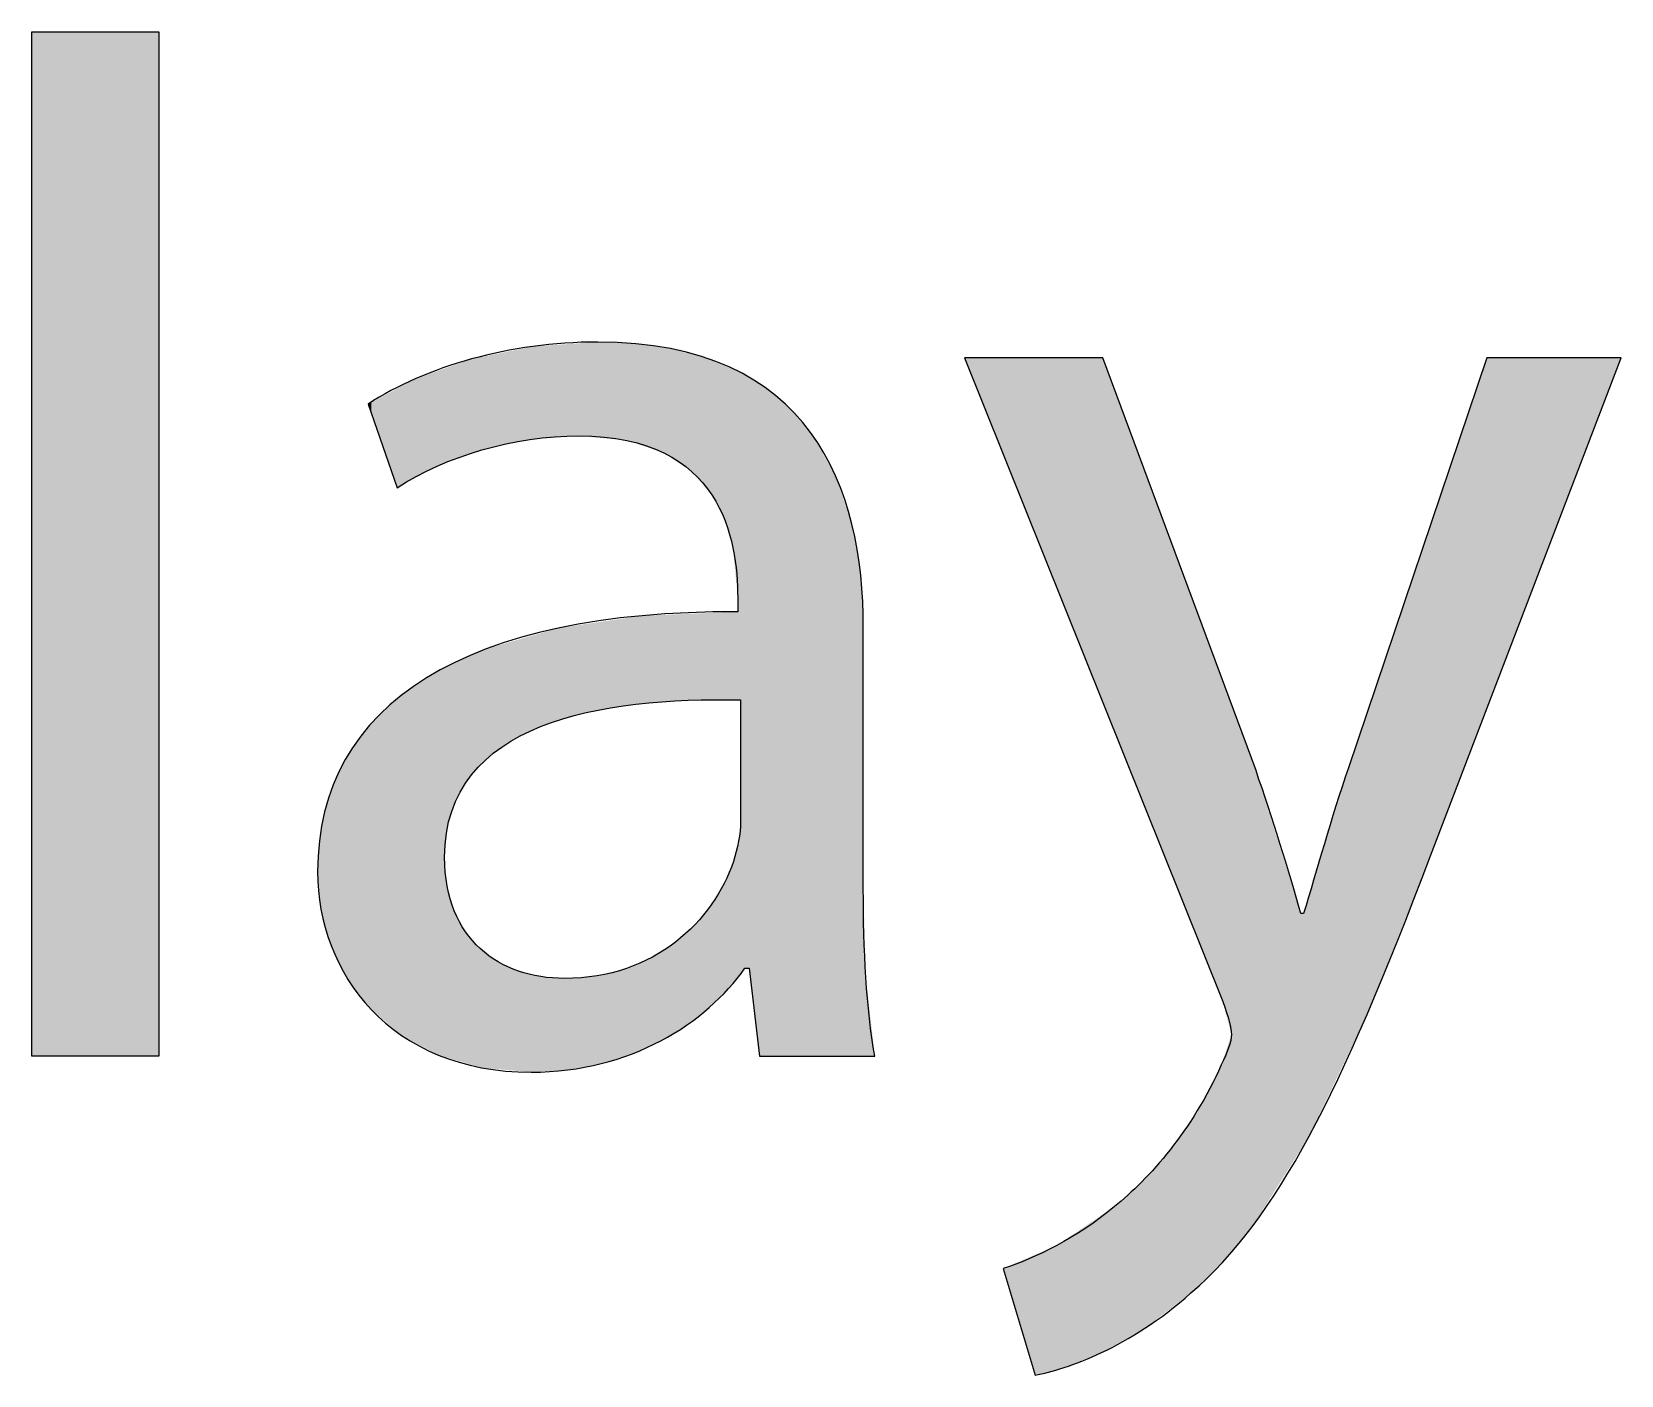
# Model space of a CAD drawing. Extents: x -11 to 868, y -1407 to -16.
# Drawn here: x 91.09 to 118.66, y -611.57 to -588.25 of the extents above; entities that cross this region are included whole.
import ezdxf

# ---------------------------------------------------------------- set-up
doc = ezdxf.new("R2010")
doc.units = 0
doc.layers.add('LAYER_1', color=7, linetype='CONTINUOUS')

# ---------------------------------------------------------------- blocks, each defined once
blk = doc.blocks.new('*U17')
at = {"layer": 'LAYER_1', "color": 250, "extrusion": (0, 0, -1)}
for points in [[(-91.088, -606.036), (-91.088, -588.253), (-93.292, -606.036)], [(-93.292, -606.036), (-91.088, -588.253), (-93.292, -588.253)]]:
    blk.add_solid(points, dxfattribs=at)
blk = doc.blocks.new('*U18')
at = {"layer": 'LAYER_1', "color": 250}
for points in [[(99.754, -595.327), (99.732, -593.724), (99.754, -593.72)], [(99.78, -595.325), (99.754, -593.72), (99.78, -593.715)], [(99.917, -595.315), (99.78, -593.715), (99.917, -593.705)], [(100.221, -595.293), (99.917, -593.705), (100.221, -593.685)], [(99.917, -595.315), (99.917, -593.705), (99.917, -593.705)], [(100.299, -595.287), (100.221, -593.685), (100.299, -593.679)], [(100.33, -595.284), (100.299, -593.679), (100.33, -593.677)], [(100.382, -595.281), (100.33, -593.677), (100.382, -593.674)], [(100.58, -595.266), (100.382, -593.674), (100.58, -593.66)], [(100.619, -595.269), (100.58, -593.66), (100.619, -593.657)], [(100.58, -595.266), (100.58, -593.66), (100.619, -595.269)], [(100.704, -595.278), (100.619, -593.657), (100.704, -593.652)], [(100.619, -595.269), (100.619, -593.657), (100.704, -595.278)], [(100.895, -595.296), (100.704, -593.652), (100.895, -593.639)], [(100.704, -595.278), (100.704, -593.652), (100.895, -595.296)], [(100.906, -595.297), (100.895, -593.639), (100.906, -593.638)], [(100.895, -595.296), (100.895, -593.639), (100.906, -595.297)], [(100.906, -595.297), (100.906, -593.638), (100.967, -595.303)], [(100.967, -595.303), (100.967, -593.641), (101.129, -595.318)], [(101.129, -595.318), (101.129, -593.648), (101.156, -595.321)], [(101.156, -595.321), (101.156, -593.649), (101.404, -595.344)], [(101.404, -595.344), (101.404, -593.66), (101.411, -595.345)], [(101.411, -595.345), (101.411, -593.66), (101.508, -595.378)], [(101.508, -595.378), (101.508, -593.664), (101.569, -595.398)], [(101.569, -595.398), (101.569, -593.667), (101.569, -595.398)], [(101.569, -595.398), (101.569, -593.667), (101.638, -595.422)], [(101.638, -595.422), (101.638, -593.677), (101.678, -595.435)], [(101.678, -595.435), (101.678, -593.682), (101.858, -595.496)], [(101.858, -595.496), (101.858, -593.708), (102.002, -595.545)], [(98.612, -595.615), (98.519, -594.002), (98.612, -593.969)], [(98.715, -595.577), (98.612, -593.969), (98.715, -593.933)], [(98.718, -595.576), (98.715, -593.933), (98.718, -593.932)], [(98.733, -595.571), (98.718, -593.932), (98.733, -593.929)], [(98.868, -595.521), (98.733, -593.929), (98.868, -593.901)], [(98.89, -595.513), (98.868, -593.901), (98.89, -593.897)], [(98.899, -595.51), (98.89, -593.897), (98.899, -593.895)], [(98.958, -595.497), (98.899, -593.895), (98.958, -593.883)], [(98.971, -595.494), (98.958, -593.883), (98.971, -593.88)], [(99.016, -595.484), (98.971, -593.88), (99.016, -593.871)], [(99.177, -595.45), (99.016, -593.871), (99.177, -593.838)], [(99.242, -595.435), (99.177, -593.838), (99.242, -593.825)], [(99.53, -595.373), (99.242, -593.825), (99.53, -593.766)], [(99.563, -595.366), (99.53, -593.766), (99.563, -593.759)], [(99.732, -595.329), (99.563, -593.759), (99.732, -593.724)], [(102.002, -595.545), (102.002, -593.728), (102.057, -595.563)], [(102.057, -595.563), (102.057, -593.736), (102.168, -595.638)], [(102.168, -595.638), (102.168, -593.751), (102.255, -595.697)], [(102.255, -595.697), (102.255, -593.773), (102.446, -595.825)], [(102.446, -595.825), (102.446, -593.821), (102.475, -595.844)], [(102.475, -595.844), (102.475, -593.829), (102.542, -595.889)], [(102.542, -595.889), (102.542, -593.845), (102.595, -595.951)], [(102.595, -595.951), (102.595, -593.859), (102.708, -596.083)], [(102.708, -596.083), (102.708, -593.887), (102.839, -596.236)], [(102.839, -596.236), (102.839, -593.937), (102.876, -596.28)], [(102.876, -596.28), (102.876, -593.952), (102.888, -596.293)], [(102.888, -596.293), (102.888, -593.956), (103.099, -596.706)], [(97.754, -595.99), (97.502, -594.406), (97.754, -594.272)], [(97.935, -595.893), (97.754, -594.272), (97.935, -594.208)], [(98.118, -595.794), (97.935, -594.208), (98.118, -594.143)], [(98.139, -595.787), (98.118, -594.143), (98.139, -594.136)], [(98.251, -595.746), (98.139, -594.136), (98.251, -594.097)], [(98.262, -595.742), (98.251, -594.097), (98.262, -594.093)], [(98.282, -595.734), (98.262, -594.093), (98.282, -594.086)], [(98.294, -595.73), (98.282, -594.086), (98.294, -594.081)], [(98.346, -595.711), (98.294, -594.081), (98.346, -594.063)], [(98.373, -595.701), (98.346, -594.063), (98.373, -594.054)], [(98.417, -595.685), (98.373, -594.054), (98.417, -594.038)], [(98.426, -595.682), (98.417, -594.038), (98.426, -594.035)], [(98.506, -595.653), (98.426, -594.035), (98.506, -594.007)], [(98.519, -595.648), (98.506, -594.007), (98.519, -594.002)], [(103.099, -596.706), (103.099, -594.036), (103.118, -596.743)], [(103.118, -596.743), (103.118, -594.043), (103.178, -596.951)], [(103.178, -596.951), (103.178, -594.067), (103.19, -596.992)], [(103.19, -596.992), (103.19, -594.071), (103.254, -597.21)], [(103.254, -597.21), (103.254, -594.105), (103.26, -597.281)], [(103.26, -597.281), (103.26, -594.109), (103.335, -598.071)], [(103.536, -604.508), (103.536, -594.255), (103.617, -605.218)], [(97.425, -596.168), (97.118, -594.611), (97.425, -594.447)], [(97.499, -596.128), (97.425, -594.447), (97.499, -594.408)], [(97.502, -596.126), (97.499, -594.408), (97.502, -594.406)], [(103.617, -605.218), (103.617, -594.299), (103.711, -606.036)], [(96.98, -594.878), (96.923, -594.715), (96.98, -594.685)], [(97.118, -595.279), (96.98, -594.685), (97.118, -594.611)], [(96.98, -594.878), (96.98, -594.685), (97.118, -595.279)], [(97.118, -595.279), (97.118, -594.611), (97.425, -596.168)], [(101.569, -599.924), (101.508, -598.413), (101.569, -598.404)], [(101.638, -599.919), (101.569, -598.404), (101.638, -598.394)], [(101.569, -599.924), (101.569, -598.404), (101.569, -598.404)], [(101.678, -599.916), (101.638, -598.394), (101.678, -598.388)], [(101.858, -599.902), (101.678, -598.388), (101.858, -598.381)], [(102.002, -599.891), (101.858, -598.381), (102.002, -598.375)], [(102.057, -599.887), (102.002, -598.375), (102.057, -598.373)], [(102.168, -599.879), (102.057, -598.373), (102.168, -598.368)], [(102.255, -599.872), (102.168, -598.368), (102.255, -598.365)], [(102.446, -599.858), (102.255, -598.365), (102.446, -598.357)], [(102.475, -599.856), (102.446, -598.357), (102.475, -598.356)], [(102.542, -599.856), (102.475, -598.356), (102.542, -598.353)], [(102.595, -599.855), (102.542, -598.353), (102.595, -598.351)], [(102.708, -599.854), (102.595, -598.351), (102.708, -598.347)], [(102.839, -599.853), (102.708, -598.347), (102.839, -598.341)], [(102.876, -599.853), (102.839, -598.341), (102.876, -598.34)], [(102.888, -599.853), (102.876, -598.34), (102.888, -598.339)], [(103.099, -599.852), (102.888, -598.339), (103.099, -598.331)], [(103.118, -599.852), (103.099, -598.331), (103.118, -598.33)], [(103.178, -599.851), (103.118, -598.33), (103.178, -598.328)], [(103.19, -599.851), (103.178, -598.328), (103.19, -598.327)], [(103.254, -599.851), (103.19, -598.327), (103.254, -598.325)], [(103.26, -599.851), (103.254, -598.325), (103.26, -598.324)], [(103.335, -599.85), (103.26, -598.324), (103.335, -598.321)], [(100.221, -600.206), (99.917, -598.691), (100.221, -598.603)], [(100.299, -600.179), (100.221, -598.603), (100.299, -598.592)], [(100.33, -600.17), (100.299, -598.592), (100.33, -598.587)], [(100.382, -600.157), (100.33, -598.587), (100.382, -598.58)], [(100.58, -600.104), (100.382, -598.58), (100.58, -598.55)], [(100.619, -600.093), (100.58, -598.55), (100.619, -598.544)], [(100.704, -600.071), (100.619, -598.544), (100.704, -598.532)], [(100.895, -600.033), (100.704, -598.532), (100.895, -598.504)], [(100.906, -600.031), (100.895, -598.504), (100.906, -598.502)], [(100.967, -600.018), (100.906, -598.502), (100.967, -598.493)], [(101.129, -599.986), (100.967, -598.493), (101.129, -598.469)], [(101.156, -599.983), (101.129, -598.469), (101.156, -598.465)], [(101.404, -599.947), (101.156, -598.465), (101.404, -598.428)], [(101.411, -599.946), (101.404, -598.428), (101.411, -598.427)], [(101.508, -599.933), (101.411, -598.427), (101.508, -598.413)], [(99.016, -600.847), (98.971, -598.964), (99.016, -598.951)], [(99.177, -600.719), (99.016, -598.951), (99.177, -598.905)], [(99.242, -600.668), (99.177, -598.905), (99.242, -598.886)], [(99.53, -600.495), (99.242, -598.886), (99.53, -598.803)], [(99.563, -600.475), (99.53, -598.803), (99.563, -598.793)], [(99.732, -600.398), (99.563, -598.793), (99.732, -598.745)], [(99.754, -600.388), (99.732, -598.745), (99.754, -598.738)], [(99.78, -600.376), (99.754, -598.738), (99.78, -598.731)], [(99.917, -600.313), (99.78, -598.731), (99.917, -598.691)], [(99.917, -600.313), (99.917, -598.691), (99.917, -598.691)], [(98.373, -601.784), (98.346, -599.242), (98.373, -599.227)], [(98.417, -601.682), (98.373, -599.227), (98.417, -599.203)], [(98.426, -601.663), (98.417, -599.203), (98.426, -599.198)], [(98.506, -601.478), (98.426, -599.198), (98.506, -599.164)], [(98.519, -601.449), (98.506, -599.164), (98.519, -599.158)], [(98.612, -601.309), (98.519, -599.158), (98.612, -599.119)], [(98.715, -601.153), (98.612, -599.119), (98.715, -599.074)], [(98.718, -601.15), (98.715, -599.074), (98.718, -599.073)], [(98.733, -601.134), (98.718, -599.073), (98.733, -599.067)], [(98.868, -600.989), (98.733, -599.067), (98.868, -599.009)], [(98.89, -600.966), (98.868, -599.009), (98.89, -598.999)], [(98.899, -600.956), (98.89, -598.999), (98.899, -598.995)], [(98.958, -600.893), (98.899, -598.995), (98.958, -598.97)], [(98.971, -600.882), (98.958, -598.97), (98.971, -598.964)], [(97.935, -605.904), (97.754, -599.594), (97.935, -599.467)], [(98.118, -606.003), (97.935, -599.467), (98.118, -599.367)], [(97.935, -605.904), (97.935, -599.467), (98.118, -606.003)], [(98.139, -606.014), (98.118, -599.367), (98.139, -599.355)], [(98.118, -606.003), (98.118, -599.367), (98.139, -606.014)], [(98.251, -606.047), (98.139, -599.355), (98.251, -599.294)], [(98.139, -606.014), (98.139, -599.355), (98.251, -606.047)], [(98.262, -602.433), (98.251, -599.294), (98.262, -599.288)], [(98.282, -602.16), (98.262, -599.288), (98.282, -599.277)], [(98.294, -602.111), (98.282, -599.277), (98.294, -599.27)], [(98.346, -601.895), (98.294, -599.27), (98.346, -599.242)], [(97.499, -605.669), (97.425, -599.837), (97.499, -599.771)], [(97.502, -605.672), (97.499, -599.771), (97.502, -599.769)], [(97.499, -605.669), (97.499, -599.771), (97.502, -605.672)], [(97.754, -605.807), (97.502, -599.769), (97.754, -599.594)], [(97.502, -605.672), (97.502, -599.769), (97.754, -605.807)], [(97.754, -605.807), (97.754, -599.594), (97.935, -605.904)], [(97.425, -605.606), (97.118, -600.109), (97.425, -599.837)], [(97.425, -605.606), (97.425, -599.837), (97.499, -605.669)], [(96.923, -605.155), (96.794, -600.481), (96.923, -600.332)], [(96.98, -605.228), (96.923, -600.332), (96.98, -600.267)], [(96.923, -605.155), (96.923, -600.332), (96.98, -605.228)], [(97.118, -605.346), (96.98, -600.267), (97.118, -600.109)], [(96.98, -605.228), (96.98, -600.267), (97.118, -605.346)], [(97.118, -605.346), (97.118, -600.109), (97.425, -605.606)], [(96.794, -604.988), (96.573, -600.817), (96.794, -600.481)], [(96.794, -604.988), (96.794, -600.481), (96.923, -605.155)], [(96.527, -604.61), (96.318, -601.324), (96.527, -600.886)], [(96.573, -604.702), (96.527, -600.886), (96.573, -600.817)], [(96.527, -604.61), (96.527, -600.886), (96.573, -604.702)], [(96.573, -604.702), (96.573, -600.817), (96.794, -604.988)], [(96.281, -604.114), (96.168, -601.794), (96.281, -601.44)], [(96.318, -604.189), (96.281, -601.44), (96.318, -601.324)], [(96.281, -604.114), (96.281, -601.44), (96.318, -604.189)], [(96.318, -604.189), (96.318, -601.324), (96.527, -604.61)], [(96.168, -603.708), (96.105, -602.14), (96.168, -601.794)], [(96.168, -603.708), (96.168, -601.794), (96.281, -604.114)], [(103.386, -604.601), (103.351, -602.304), (103.386, -601.953)], [(96.105, -603.483), (96.077, -602.296), (96.105, -602.14)], [(96.105, -603.483), (96.105, -602.14), (96.168, -603.708)], [(96.077, -603.169), (96.047, -602.83), (96.077, -602.296)], [(96.077, -603.169), (96.077, -602.296), (96.105, -603.483)], [(103.335, -604.664), (103.26, -602.655), (103.335, -602.365)], [(103.351, -604.644), (103.335, -602.365), (103.351, -602.304)], [(98.251, -606.047), (98.251, -602.58), (98.262, -606.05)], [(103.19, -604.844), (103.178, -602.849), (103.19, -602.821)], [(103.254, -604.765), (103.19, -602.821), (103.254, -602.67)], [(103.26, -604.757), (103.254, -602.67), (103.26, -602.655)], [(98.262, -606.05), (98.262, -602.838), (98.282, -606.056)], [(98.282, -606.056), (98.282, -602.991), (98.294, -606.059)], [(98.294, -606.059), (98.294, -603.08), (98.346, -606.075)], [(103.099, -604.937), (102.888, -603.386), (103.099, -603.037)], [(103.118, -604.918), (103.099, -603.037), (103.118, -602.992)], [(103.178, -604.859), (103.118, -602.992), (103.178, -602.849)], [(98.346, -606.075), (98.346, -603.304), (98.373, -606.082)], [(98.373, -606.082), (98.373, -603.382), (98.417, -606.095)], [(98.417, -606.095), (98.417, -603.511), (98.426, -606.098)], [(98.426, -606.098), (98.426, -603.529), (98.506, -606.121)], [(102.708, -605.294), (102.595, -603.748), (102.708, -603.611)], [(102.839, -605.191), (102.708, -603.611), (102.839, -603.45)], [(102.876, -605.155), (102.839, -603.45), (102.876, -603.405)], [(102.888, -605.144), (102.876, -603.405), (102.888, -603.386)], [(98.506, -606.121), (98.506, -603.7), (98.519, -606.125)], [(98.519, -606.125), (98.519, -603.721), (98.612, -606.152)], [(98.612, -606.152), (98.612, -603.873), (98.715, -606.183)], [(102.446, -605.497), (102.255, -604.054), (102.446, -603.882)], [(102.475, -605.475), (102.446, -603.882), (102.475, -603.857)], [(102.542, -605.423), (102.475, -603.857), (102.542, -603.796)], [(102.595, -605.381), (102.542, -603.796), (102.595, -603.748)], [(98.715, -606.183), (98.715, -604.006), (98.718, -606.183)], [(98.718, -606.183), (98.718, -604.009), (98.733, -606.188)], [(98.733, -606.188), (98.733, -604.028), (98.868, -606.227)], [(98.868, -606.227), (98.868, -604.167), (98.89, -606.234)], [(98.89, -606.234), (98.89, -604.185), (98.899, -606.234)], [(98.899, -606.234), (98.899, -604.193), (98.958, -606.24)], [(102.057, -605.733), (102.002, -604.219), (102.057, -604.183)], [(102.168, -605.666), (102.057, -604.183), (102.168, -604.111)], [(102.255, -605.613), (102.168, -604.111), (102.255, -604.054)], [(98.958, -606.24), (98.958, -604.241), (98.971, -606.241)], [(98.971, -606.241), (98.971, -604.252), (99.016, -606.245)], [(99.016, -606.245), (99.016, -604.289), (99.177, -606.259)], [(99.177, -606.259), (99.177, -604.394), (99.242, -606.265)], [(99.242, -606.265), (99.242, -604.424), (99.53, -606.291)], [(101.508, -605.992), (101.411, -604.508), (101.508, -604.471)], [(101.569, -605.964), (101.508, -604.471), (101.569, -604.447)], [(101.638, -605.932), (101.569, -604.447), (101.638, -604.42)], [(101.569, -605.964), (101.569, -604.447), (101.569, -604.447)], [(101.678, -605.914), (101.638, -604.42), (101.678, -604.401)], [(101.858, -605.832), (101.678, -604.401), (101.858, -604.312)], [(102.002, -605.767), (101.858, -604.312), (102.002, -604.219)], [(99.53, -606.291), (99.53, -604.556), (99.563, -606.294)], [(99.563, -606.294), (99.563, -604.564), (99.732, -606.309)], [(99.732, -606.309), (99.732, -604.606), (99.754, -606.311)], [(100.382, -606.273), (100.33, -604.684), (100.382, -604.681)], [(100.58, -606.236), (100.382, -604.681), (100.58, -604.674)], [(100.619, -606.228), (100.58, -604.674), (100.619, -604.672)], [(100.704, -606.213), (100.619, -604.672), (100.704, -604.662)], [(100.895, -606.177), (100.704, -604.662), (100.895, -604.638)], [(100.906, -606.175), (100.895, -604.638), (100.906, -604.636)], [(100.967, -606.163), (100.906, -604.636), (100.967, -604.623)], [(101.129, -606.112), (100.967, -604.623), (101.129, -604.59)], [(101.156, -606.103), (101.129, -604.59), (101.156, -604.584)], [(101.404, -606.025), (101.156, -604.584), (101.404, -604.511)], [(101.411, -606.023), (101.404, -604.511), (101.411, -604.508)]]:
    blk.add_solid(points, dxfattribs=at)
at = {"layer": 'LAYER_1', "color": 250, "extrusion": (0, 0, -1)}
for points in [[(-99.754, -595.327), (-99.754, -593.72), (-99.78, -595.325)], [(-99.78, -595.325), (-99.78, -593.715), (-99.917, -595.315)], [(-99.917, -595.315), (-99.917, -593.705), (-99.917, -595.315)], [(-99.917, -595.315), (-99.917, -593.705), (-100.221, -595.293)], [(-100.221, -595.293), (-100.221, -593.685), (-100.299, -595.287)], [(-100.299, -595.287), (-100.299, -593.679), (-100.33, -595.284)], [(-100.33, -595.284), (-100.33, -593.677), (-100.382, -595.281)], [(-100.382, -595.281), (-100.382, -593.674), (-100.58, -595.266)], [(-100.967, -595.303), (-100.906, -593.638), (-100.967, -593.641)], [(-101.129, -595.318), (-100.967, -593.641), (-101.129, -593.648)], [(-101.156, -595.321), (-101.129, -593.648), (-101.156, -593.649)], [(-101.404, -595.344), (-101.156, -593.649), (-101.404, -593.66)], [(-101.411, -595.345), (-101.404, -593.66), (-101.411, -593.66)], [(-101.508, -595.378), (-101.411, -593.66), (-101.508, -593.664)], [(-101.569, -595.398), (-101.508, -593.664), (-101.569, -593.667)], [(-101.569, -595.398), (-101.569, -593.667), (-101.569, -593.667)], [(-101.638, -595.422), (-101.569, -593.667), (-101.638, -593.677)], [(-101.678, -595.435), (-101.638, -593.677), (-101.678, -593.682)], [(-101.858, -595.496), (-101.678, -593.682), (-101.858, -593.708)], [(-102.002, -595.545), (-101.858, -593.708), (-102.002, -593.728)], [(-98.612, -595.615), (-98.612, -593.969), (-98.715, -595.577)], [(-98.715, -595.577), (-98.715, -593.933), (-98.718, -595.576)], [(-98.718, -595.576), (-98.718, -593.932), (-98.733, -595.571)], [(-98.733, -595.571), (-98.733, -593.929), (-98.868, -595.521)], [(-98.868, -595.521), (-98.868, -593.901), (-98.89, -595.513)], [(-98.89, -595.513), (-98.89, -593.897), (-98.899, -595.51)], [(-98.899, -595.51), (-98.899, -593.895), (-98.958, -595.497)], [(-98.958, -595.497), (-98.958, -593.883), (-98.971, -595.494)], [(-98.971, -595.494), (-98.971, -593.88), (-99.016, -595.484)], [(-99.016, -595.484), (-99.016, -593.871), (-99.177, -595.45)], [(-99.177, -595.45), (-99.177, -593.838), (-99.242, -595.435)], [(-99.242, -595.435), (-99.242, -593.825), (-99.53, -595.373)], [(-99.53, -595.373), (-99.53, -593.766), (-99.563, -595.366)], [(-99.563, -595.366), (-99.563, -593.759), (-99.732, -595.329)], [(-99.732, -595.329), (-99.732, -593.724), (-99.754, -595.327)], [(-102.057, -595.563), (-102.002, -593.728), (-102.057, -593.736)], [(-102.168, -595.638), (-102.057, -593.736), (-102.168, -593.751)], [(-102.255, -595.697), (-102.168, -593.751), (-102.255, -593.773)], [(-102.446, -595.825), (-102.255, -593.773), (-102.446, -593.821)], [(-102.475, -595.844), (-102.446, -593.821), (-102.475, -593.829)], [(-102.542, -595.889), (-102.475, -593.829), (-102.542, -593.845)], [(-102.595, -595.951), (-102.542, -593.845), (-102.595, -593.859)], [(-102.708, -596.083), (-102.595, -593.859), (-102.708, -593.887)], [(-102.839, -596.236), (-102.708, -593.887), (-102.839, -593.937)], [(-102.876, -596.28), (-102.839, -593.937), (-102.876, -593.952)], [(-102.888, -596.293), (-102.876, -593.952), (-102.888, -593.956)], [(-103.099, -596.706), (-102.888, -593.956), (-103.099, -594.036)], [(-97.754, -595.99), (-97.754, -594.272), (-97.935, -595.893)], [(-97.935, -595.893), (-97.935, -594.208), (-98.118, -595.794)], [(-98.118, -595.794), (-98.118, -594.143), (-98.139, -595.787)], [(-98.139, -595.787), (-98.139, -594.136), (-98.251, -595.746)], [(-98.251, -595.746), (-98.251, -594.097), (-98.262, -595.742)], [(-98.262, -595.742), (-98.262, -594.093), (-98.282, -595.734)], [(-98.282, -595.734), (-98.282, -594.086), (-98.294, -595.73)], [(-98.294, -595.73), (-98.294, -594.081), (-98.346, -595.711)], [(-98.346, -595.711), (-98.346, -594.063), (-98.373, -595.701)], [(-98.373, -595.701), (-98.373, -594.054), (-98.417, -595.685)], [(-98.417, -595.685), (-98.417, -594.038), (-98.426, -595.682)], [(-98.426, -595.682), (-98.426, -594.035), (-98.506, -595.653)], [(-98.506, -595.653), (-98.506, -594.007), (-98.519, -595.648)], [(-98.519, -595.648), (-98.519, -594.002), (-98.612, -595.615)], [(-103.118, -596.743), (-103.099, -594.036), (-103.118, -594.043)], [(-103.178, -596.951), (-103.118, -594.043), (-103.178, -594.067)], [(-103.19, -596.992), (-103.178, -594.067), (-103.19, -594.071)], [(-103.254, -597.21), (-103.19, -594.071), (-103.254, -594.105)], [(-103.26, -597.281), (-103.254, -594.105), (-103.26, -594.109)], [(-103.335, -598.071), (-103.26, -594.109), (-103.335, -594.149)], [(-103.335, -599.85), (-103.335, -594.149), (-103.351, -599.85)], [(-103.351, -599.85), (-103.335, -594.149), (-103.351, -594.157)], [(-103.351, -599.85), (-103.351, -594.157), (-103.386, -599.85)], [(-103.386, -599.85), (-103.351, -594.157), (-103.386, -594.175)], [(-103.386, -604.601), (-103.386, -594.175), (-103.461, -604.508)], [(-103.461, -604.508), (-103.386, -594.175), (-103.461, -594.215)], [(-103.461, -604.508), (-103.461, -594.215), (-103.536, -604.508)], [(-103.536, -604.508), (-103.461, -594.215), (-103.536, -594.255)], [(-103.617, -605.218), (-103.536, -594.255), (-103.617, -594.299)], [(-97.425, -596.168), (-97.425, -594.447), (-97.499, -596.128)], [(-97.499, -596.128), (-97.499, -594.408), (-97.502, -596.126)], [(-97.502, -596.126), (-97.502, -594.406), (-97.754, -595.99)], [(-103.711, -606.036), (-103.617, -594.299), (-103.711, -594.366)], [(-103.711, -606.036), (-103.711, -594.366), (-103.993, -606.036)], [(-103.993, -606.036), (-103.711, -594.366), (-103.993, -594.566)], [(-103.993, -606.036), (-103.993, -594.566), (-104.32, -606.036)], [(-104.32, -606.036), (-103.993, -594.566), (-104.32, -594.87)], [(-104.32, -606.036), (-104.32, -594.87), (-104.6, -606.036)], [(-104.6, -606.036), (-104.32, -594.87), (-104.6, -595.206)], [(-104.6, -606.036), (-104.6, -595.206), (-105.034, -606.036)], [(-105.034, -606.036), (-104.6, -595.206), (-105.034, -595.96)], [(-105.034, -606.036), (-105.034, -595.96), (-105.316, -606.036)], [(-105.316, -606.036), (-105.034, -595.96), (-105.316, -596.797)], [(-105.316, -606.036), (-105.316, -596.797), (-105.469, -606.036)], [(-105.469, -606.036), (-105.316, -596.797), (-105.469, -597.686)], [(-105.469, -606.036), (-105.469, -597.686), (-105.515, -606.036)], [(-105.515, -606.036), (-105.469, -597.686), (-105.515, -598.597)], [(-101.569, -599.924), (-101.569, -598.404), (-101.569, -599.924)], [(-101.569, -599.924), (-101.569, -598.404), (-101.638, -599.919)], [(-101.638, -599.919), (-101.638, -598.394), (-101.678, -599.916)], [(-101.678, -599.916), (-101.678, -598.388), (-101.858, -599.902)], [(-101.858, -599.902), (-101.858, -598.381), (-102.002, -599.891)], [(-102.002, -599.891), (-102.002, -598.375), (-102.057, -599.887)], [(-102.057, -599.887), (-102.057, -598.373), (-102.168, -599.879)], [(-102.168, -599.879), (-102.168, -598.368), (-102.255, -599.872)], [(-102.255, -599.872), (-102.255, -598.365), (-102.446, -599.858)], [(-102.446, -599.858), (-102.446, -598.357), (-102.475, -599.856)], [(-102.475, -599.856), (-102.475, -598.356), (-102.542, -599.856)], [(-102.542, -599.856), (-102.542, -598.353), (-102.595, -599.855)], [(-102.595, -599.855), (-102.595, -598.351), (-102.708, -599.854)], [(-102.708, -599.854), (-102.708, -598.347), (-102.839, -599.853)], [(-102.839, -599.853), (-102.839, -598.341), (-102.876, -599.853)], [(-102.876, -599.853), (-102.876, -598.34), (-102.888, -599.853)], [(-102.888, -599.853), (-102.888, -598.339), (-103.099, -599.852)], [(-103.099, -599.852), (-103.099, -598.331), (-103.118, -599.852)], [(-103.118, -599.852), (-103.118, -598.33), (-103.178, -599.851)], [(-103.178, -599.851), (-103.178, -598.328), (-103.19, -599.851)], [(-103.19, -599.851), (-103.19, -598.327), (-103.254, -599.851)], [(-103.254, -599.851), (-103.254, -598.325), (-103.26, -599.851)], [(-103.26, -599.851), (-103.26, -598.324), (-103.335, -599.85)], [(-100.221, -600.206), (-100.221, -598.603), (-100.299, -600.179)], [(-100.299, -600.179), (-100.299, -598.592), (-100.33, -600.17)], [(-100.33, -600.17), (-100.33, -598.587), (-100.382, -600.157)], [(-100.382, -600.157), (-100.382, -598.58), (-100.58, -600.104)], [(-100.58, -600.104), (-100.58, -598.55), (-100.619, -600.093)], [(-100.619, -600.093), (-100.619, -598.544), (-100.704, -600.071)], [(-100.704, -600.071), (-100.704, -598.532), (-100.895, -600.033)], [(-100.895, -600.033), (-100.895, -598.504), (-100.906, -600.031)], [(-100.906, -600.031), (-100.906, -598.502), (-100.967, -600.018)], [(-100.967, -600.018), (-100.967, -598.493), (-101.129, -599.986)], [(-101.129, -599.986), (-101.129, -598.469), (-101.156, -599.983)], [(-101.156, -599.983), (-101.156, -598.465), (-101.404, -599.947)], [(-101.404, -599.947), (-101.404, -598.428), (-101.411, -599.946)], [(-101.411, -599.946), (-101.411, -598.427), (-101.508, -599.933)], [(-101.508, -599.933), (-101.508, -598.413), (-101.569, -599.924)], [(-99.016, -600.847), (-99.016, -598.951), (-99.177, -600.719)], [(-99.177, -600.719), (-99.177, -598.905), (-99.242, -600.668)], [(-99.242, -600.668), (-99.242, -598.886), (-99.53, -600.495)], [(-99.53, -600.495), (-99.53, -598.803), (-99.563, -600.475)], [(-99.563, -600.475), (-99.563, -598.793), (-99.732, -600.398)], [(-99.732, -600.398), (-99.732, -598.745), (-99.754, -600.388)], [(-99.754, -600.388), (-99.754, -598.738), (-99.78, -600.376)], [(-99.78, -600.376), (-99.78, -598.731), (-99.917, -600.313)], [(-99.917, -600.313), (-99.917, -598.691), (-99.917, -600.313)], [(-99.917, -600.313), (-99.917, -598.691), (-100.221, -600.206)], [(-98.373, -601.784), (-98.373, -599.227), (-98.417, -601.682)], [(-98.417, -601.682), (-98.417, -599.203), (-98.426, -601.663)], [(-98.426, -601.663), (-98.426, -599.198), (-98.506, -601.478)], [(-98.506, -601.478), (-98.506, -599.164), (-98.519, -601.449)], [(-98.519, -601.449), (-98.519, -599.158), (-98.612, -601.309)], [(-98.612, -601.309), (-98.612, -599.119), (-98.715, -601.153)], [(-98.715, -601.153), (-98.715, -599.074), (-98.718, -601.15)], [(-98.718, -601.15), (-98.718, -599.073), (-98.733, -601.134)], [(-98.733, -601.134), (-98.733, -599.067), (-98.868, -600.989)], [(-98.868, -600.989), (-98.868, -599.009), (-98.89, -600.966)], [(-98.89, -600.966), (-98.89, -598.999), (-98.899, -600.956)], [(-98.899, -600.956), (-98.899, -598.995), (-98.958, -600.893)], [(-98.958, -600.893), (-98.958, -598.97), (-98.971, -600.882)], [(-98.971, -600.882), (-98.971, -598.964), (-99.016, -600.847)], [(-98.251, -602.58), (-98.251, -599.294), (-98.262, -602.433)], [(-98.262, -602.433), (-98.262, -599.288), (-98.282, -602.16)], [(-98.282, -602.16), (-98.282, -599.277), (-98.294, -602.111)], [(-98.294, -602.111), (-98.294, -599.27), (-98.346, -601.895)], [(-98.346, -601.895), (-98.346, -599.242), (-98.373, -601.784)], [(-103.335, -604.664), (-103.335, -602.365), (-103.351, -604.644)], [(-103.351, -604.644), (-103.351, -602.304), (-103.386, -604.601)], [(-98.262, -606.05), (-98.251, -602.58), (-98.262, -602.838)], [(-103.19, -604.844), (-103.19, -602.821), (-103.254, -604.765)], [(-103.254, -604.765), (-103.254, -602.67), (-103.26, -604.757)], [(-103.26, -604.757), (-103.26, -602.655), (-103.335, -604.664)], [(-98.282, -606.056), (-98.262, -602.838), (-98.282, -602.991)], [(-98.294, -606.059), (-98.282, -602.991), (-98.294, -603.08)], [(-98.346, -606.075), (-98.294, -603.08), (-98.346, -603.304)], [(-103.099, -604.937), (-103.099, -603.037), (-103.118, -604.918)], [(-103.118, -604.918), (-103.118, -602.992), (-103.178, -604.859)], [(-103.178, -604.859), (-103.178, -602.849), (-103.19, -604.844)], [(-98.373, -606.082), (-98.346, -603.304), (-98.373, -603.382)], [(-105.515, -606.036), (-105.515, -603.131), (-105.559, -606.036)], [(-105.559, -606.036), (-105.515, -603.131), (-105.559, -604.668)], [(-98.417, -606.095), (-98.373, -603.382), (-98.417, -603.511)], [(-98.426, -606.098), (-98.417, -603.511), (-98.426, -603.529)], [(-98.506, -606.121), (-98.426, -603.529), (-98.506, -603.7)], [(-102.708, -605.294), (-102.708, -603.611), (-102.839, -605.191)], [(-102.839, -605.191), (-102.839, -603.45), (-102.876, -605.155)], [(-102.876, -605.155), (-102.876, -603.405), (-102.888, -605.144)], [(-102.888, -605.144), (-102.888, -603.386), (-103.099, -604.937)], [(-98.519, -606.125), (-98.506, -603.7), (-98.519, -603.721)], [(-98.612, -606.152), (-98.519, -603.721), (-98.612, -603.873)], [(-98.715, -606.183), (-98.612, -603.873), (-98.715, -604.006)], [(-102.446, -605.497), (-102.446, -603.882), (-102.475, -605.475)], [(-102.475, -605.475), (-102.475, -603.857), (-102.542, -605.423)], [(-102.542, -605.423), (-102.542, -603.796), (-102.595, -605.381)], [(-102.595, -605.381), (-102.595, -603.748), (-102.708, -605.294)], [(-98.718, -606.183), (-98.715, -604.006), (-98.718, -604.009)], [(-98.733, -606.188), (-98.718, -604.009), (-98.733, -604.028)], [(-98.868, -606.227), (-98.733, -604.028), (-98.868, -604.167)], [(-98.89, -606.234), (-98.868, -604.167), (-98.89, -604.185)], [(-98.899, -606.234), (-98.89, -604.185), (-98.899, -604.193)], [(-98.958, -606.24), (-98.899, -604.193), (-98.958, -604.241)], [(-102.057, -605.733), (-102.057, -604.183), (-102.168, -605.666)], [(-102.168, -605.666), (-102.168, -604.111), (-102.255, -605.613)], [(-102.255, -605.613), (-102.255, -604.054), (-102.446, -605.497)], [(-98.971, -606.241), (-98.958, -604.241), (-98.971, -604.252)], [(-99.016, -606.245), (-98.971, -604.252), (-99.016, -604.289)], [(-99.177, -606.259), (-99.016, -604.289), (-99.177, -604.394)], [(-99.242, -606.265), (-99.177, -604.394), (-99.242, -604.424)], [(-99.53, -606.291), (-99.242, -604.424), (-99.53, -604.556)], [(-101.508, -605.992), (-101.508, -604.471), (-101.569, -605.964)], [(-101.569, -605.964), (-101.569, -604.447), (-101.569, -605.964)], [(-101.569, -605.964), (-101.569, -604.447), (-101.638, -605.932)], [(-101.638, -605.932), (-101.638, -604.42), (-101.678, -605.914)], [(-101.678, -605.914), (-101.678, -604.401), (-101.858, -605.832)], [(-101.858, -605.832), (-101.858, -604.312), (-102.002, -605.767)], [(-102.002, -605.767), (-102.002, -604.219), (-102.057, -605.733)], [(-99.563, -606.294), (-99.53, -604.556), (-99.563, -604.564)], [(-99.732, -606.309), (-99.563, -604.564), (-99.732, -604.606)], [(-99.754, -606.311), (-99.732, -604.606), (-99.754, -604.611)], [(-99.754, -606.311), (-99.754, -604.611), (-99.78, -606.31)], [(-99.78, -606.31), (-99.754, -604.611), (-99.78, -604.618)], [(-99.78, -606.31), (-99.78, -604.618), (-99.917, -606.301)], [(-99.917, -606.301), (-99.78, -604.618), (-99.917, -604.652)], [(-99.917, -606.301), (-99.917, -604.652), (-99.917, -606.301)], [(-99.917, -606.301), (-99.917, -604.652), (-99.917, -604.652)], [(-99.917, -606.301), (-99.917, -604.652), (-100.221, -606.283)], [(-100.221, -606.283), (-99.917, -604.652), (-100.221, -604.675)], [(-100.221, -606.283), (-100.221, -604.675), (-100.299, -606.278)], [(-100.299, -606.278), (-100.221, -604.675), (-100.299, -604.681)], [(-100.299, -606.278), (-100.299, -604.681), (-100.33, -606.276)], [(-100.33, -606.276), (-100.299, -604.681), (-100.33, -604.684)], [(-100.33, -606.276), (-100.33, -604.684), (-100.382, -606.273)], [(-100.382, -606.273), (-100.382, -604.681), (-100.58, -606.236)], [(-100.58, -606.236), (-100.58, -604.674), (-100.619, -606.228)], [(-100.619, -606.228), (-100.619, -604.672), (-100.704, -606.213)], [(-100.704, -606.213), (-100.704, -604.662), (-100.895, -606.177)], [(-100.895, -606.177), (-100.895, -604.638), (-100.906, -606.175)], [(-100.906, -606.175), (-100.906, -604.636), (-100.967, -606.163)], [(-100.967, -606.163), (-100.967, -604.623), (-101.129, -606.112)], [(-101.129, -606.112), (-101.129, -604.59), (-101.156, -606.103)], [(-101.156, -606.103), (-101.156, -604.584), (-101.404, -606.025)], [(-101.404, -606.025), (-101.404, -604.511), (-101.411, -606.023)], [(-101.411, -606.023), (-101.411, -604.508), (-101.508, -605.992)], [(-105.559, -606.036), (-105.559, -604.668), (-105.715, -606.036)]]:
    blk.add_solid(points, dxfattribs=at)
blk = doc.blocks.new('*U19')
at = {"layer": 'LAYER_1', "color": 250, "extrusion": (0, 0, -1)}
for points in [[(-107.944, -595.598), (-107.268, -593.913), (-107.944, -593.913)], [(-108.495, -596.971), (-107.944, -593.913), (-108.495, -593.913)], [(-108.871, -597.907), (-108.495, -593.913), (-108.871, -593.913)], [(-108.999, -598.226), (-108.871, -593.913), (-108.999, -593.913)], [(-109.651, -599.85), (-108.999, -593.913), (-109.651, -593.913)], [(-109.673, -599.904), (-109.651, -593.913), (-109.673, -593.913)], [(-109.873, -600.404), (-109.673, -593.913), (-109.873, -594.454)], [(-116.335, -600.002), (-116.335, -593.913), (-118.664, -593.913)], [(-110.346, -601.582), (-109.873, -594.454), (-110.346, -595.729)], [(-110.401, -601.719), (-110.346, -595.729), (-110.401, -595.878)], [(-110.837, -602.806), (-110.401, -595.878), (-110.837, -597.056)], [(-115.358, -602.555), (-115.358, -596.803), (-116.335, -600.002)], [(-111.2, -603.711), (-110.837, -597.056), (-111.2, -598.035)], [(-111.31, -603.984), (-111.2, -598.035), (-111.31, -598.331)], [(-111.726, -605.022), (-111.31, -598.331), (-111.726, -599.455)], [(-111.746, -605.07), (-111.726, -599.455), (-111.746, -599.507)], [(-111.751, -605.084), (-111.746, -599.507), (-111.751, -599.522)], [(-111.902, -605.66), (-111.751, -599.522), (-111.902, -599.928)], [(-111.902, -609.427), (-111.902, -599.928), (-112.262, -608.993)], [(-112.262, -608.993), (-111.902, -599.928), (-112.262, -600.9)], [(-114.254, -605.311), (-114.254, -600.069), (-115.358, -602.555)], [(-112.262, -608.993), (-112.262, -600.9), (-112.328, -608.889)], [(-112.328, -608.889), (-112.262, -600.9), (-112.328, -601.077)], [(-112.328, -608.889), (-112.328, -601.077), (-113.104, -607.654)], [(-113.104, -607.654), (-112.328, -601.077), (-113.104, -603.557)], [(-113.931, -605.992), (-113.931, -601.027), (-114.254, -605.311)], [(-113.251, -607.42), (-113.251, -603.24), (-113.931, -605.992)], [(-113.104, -607.654), (-113.104, -603.557), (-113.154, -607.574)], [(-113.154, -607.574), (-113.104, -603.557), (-113.154, -603.557)], [(-113.154, -607.574), (-113.154, -603.557), (-113.251, -607.42)], [(-111.746, -609.614), (-111.746, -606.128), (-111.751, -609.607)], [(-111.751, -609.607), (-111.751, -606.111), (-111.902, -609.427)], [(-111.726, -609.633), (-111.726, -606.186), (-111.746, -609.614)], [(-111.2, -610.144), (-111.2, -607.136), (-111.31, -610.037)], [(-111.31, -610.037), (-111.31, -606.978), (-111.726, -609.633)], [(-110.837, -610.421), (-110.837, -607.658), (-111.2, -610.144)], [(-110.346, -610.785), (-110.346, -608.215), (-110.401, -610.754)], [(-110.401, -610.754), (-110.401, -608.153), (-110.837, -610.421)], [(-109.651, -611.177), (-109.651, -608.792), (-109.673, -611.165)], [(-109.673, -611.165), (-109.673, -608.777), (-109.873, -611.052)], [(-109.873, -611.052), (-109.873, -608.641), (-110.346, -610.785)], [(-108.871, -611.473), (-108.871, -609.32), (-108.999, -611.44)], [(-108.999, -611.44), (-108.999, -609.234), (-109.651, -611.177)], [(-108.495, -611.571), (-108.495, -609.482), (-108.871, -611.473)]]:
    blk.add_solid(points, dxfattribs=at)
at = {"layer": 'LAYER_1', "color": 250}
for points in [[(107.944, -595.598), (107.944, -593.913), (108.495, -596.971)], [(108.495, -596.971), (108.495, -593.913), (108.871, -597.907)], [(108.871, -597.907), (108.871, -593.913), (108.999, -598.226)], [(108.999, -598.226), (108.999, -593.913), (109.651, -599.85)], [(109.651, -599.85), (109.651, -593.913), (109.673, -599.904)], [(109.673, -599.904), (109.673, -593.913), (109.873, -600.404)], [(116.335, -600.002), (115.358, -596.803), (116.335, -593.913)], [(109.873, -600.404), (109.873, -594.454), (110.346, -601.582)], [(110.346, -601.582), (110.346, -595.729), (110.401, -601.719)], [(110.401, -601.719), (110.401, -595.878), (110.837, -602.806)], [(115.358, -602.555), (114.254, -600.069), (115.358, -596.803)], [(110.837, -602.806), (110.837, -597.056), (111.2, -603.711)], [(111.2, -603.711), (111.2, -598.035), (111.31, -603.984)], [(111.31, -603.984), (111.31, -598.331), (111.726, -605.022)], [(111.726, -605.022), (111.726, -599.455), (111.746, -605.07)], [(111.746, -605.07), (111.746, -599.507), (111.751, -605.084)], [(111.751, -605.084), (111.751, -599.522), (111.902, -605.66)], [(114.254, -605.311), (113.931, -601.027), (114.254, -600.069)], [(113.931, -605.992), (113.251, -603.24), (113.931, -601.027)], [(113.251, -607.42), (113.154, -603.557), (113.251, -603.24)], [(111.902, -609.427), (111.751, -606.111), (111.902, -605.66)], [(111.746, -609.614), (111.726, -606.186), (111.746, -606.128)], [(111.751, -609.607), (111.746, -606.128), (111.751, -606.111)], [(111.726, -609.633), (111.31, -606.978), (111.726, -606.186)], [(111.2, -610.144), (110.837, -607.658), (111.2, -607.136)], [(111.31, -610.037), (111.2, -607.136), (111.31, -606.978)], [(110.837, -610.421), (110.401, -608.153), (110.837, -607.658)], [(110.346, -610.785), (109.873, -608.641), (110.346, -608.215)], [(110.401, -610.754), (110.346, -608.215), (110.401, -608.153)], [(109.651, -611.177), (108.999, -609.234), (109.651, -608.792)], [(109.673, -611.165), (109.651, -608.792), (109.673, -608.777)], [(109.873, -611.052), (109.673, -608.777), (109.873, -608.641)], [(108.871, -611.473), (108.495, -609.482), (108.871, -609.32)], [(108.999, -611.44), (108.871, -609.32), (108.999, -609.234)], [(108.495, -611.571), (107.944, -609.718), (108.495, -609.482)]]:
    blk.add_solid(points, dxfattribs=at)
blk = doc.blocks.new('BLOCK_3')
at = {"layer": 'LAYER_1'}
blk.add_lwpolyline([(91.088, -588.253), (93.292, -588.253), (93.292, -606.036), (91.088, -606.036), (91.088, -588.253)], dxfattribs=at)
for points, knots in [([(103.711, -606.036), (103.711, -606.036), (103.536, -604.508), (103.536, -604.508), (103.536, -604.508), (103.461, -604.508), (103.461, -604.508), (102.785, -605.46), (101.482, -606.311), (99.754, -606.311), (97.299, -606.311), (96.047, -604.583), (96.047, -602.83), (96.047, -599.899), (98.652, -598.297), (103.335, -598.321), (103.335, -598.321), (103.335, -598.071), (103.335, -598.071), (103.335, -597.069), (103.06, -595.266), (100.58, -595.266), (99.453, -595.266), (98.276, -595.616), (97.425, -596.168), (97.425, -596.168), (96.923, -594.715), (96.923, -594.715), (97.925, -594.064), (99.378, -593.638), (100.906, -593.638), (104.613, -593.638), (105.515, -596.168), (105.515, -598.597), (105.515, -598.597), (105.515, -603.131), (105.515, -603.131), (105.515, -604.183), (105.565, -605.21), (105.715, -606.036), (105.715, -606.036), (103.711, -606.036), (103.711, -606.036)], [0, 0, 0, 0, 1, 1, 1, 2, 2, 2, 3, 3, 3, 4, 4, 4, 5, 5, 5, 6, 6, 6, 7, 7, 7, 8, 8, 8, 9, 9, 9, 10, 10, 10, 11, 11, 11, 12, 12, 12, 13, 13, 13, 14, 14, 14, 14]), ([(109.673, -593.913), (109.673, -593.913), (112.328, -601.077), (112.328, -601.077), (112.603, -601.878), (112.904, -602.83), (113.104, -603.557), (113.104, -603.557), (113.154, -603.557), (113.154, -603.557), (113.379, -602.83), (113.63, -601.903), (113.931, -601.027), (113.931, -601.027), (116.335, -593.913), (116.335, -593.913), (116.335, -593.913), (118.664, -593.913), (118.664, -593.913), (118.664, -593.913), (115.358, -602.555), (115.358, -602.555), (113.78, -606.712), (112.703, -608.841), (111.2, -610.144), (110.123, -611.096), (109.046, -611.471), (108.495, -611.571), (108.495, -611.571), (107.944, -609.718), (107.944, -609.718), (108.495, -609.543), (109.222, -609.192), (109.873, -608.641), (110.474, -608.165), (111.225, -607.313), (111.726, -606.186), (111.827, -605.961), (111.902, -605.786), (111.902, -605.66), (111.902, -605.535), (111.852, -605.36), (111.751, -605.084), (111.751, -605.084), (107.268, -593.913), (107.268, -593.913), (107.268, -593.913), (109.673, -593.913), (109.673, -593.913)], [0, 0, 0, 0, 1, 1, 1, 2, 2, 2, 3, 3, 3, 4, 4, 4, 5, 5, 5, 6, 6, 6, 7, 7, 7, 8, 8, 8, 9, 9, 9, 10, 10, 10, 11, 11, 11, 12, 12, 12, 13, 13, 13, 14, 14, 14, 15, 15, 15, 16, 16, 16, 16]), ([(103.386, -599.85), (100.981, -599.799), (98.251, -600.225), (98.251, -602.58), (98.251, -604.007), (99.203, -604.684), (100.33, -604.684), (101.908, -604.684), (102.91, -603.682), (103.26, -602.655), (103.335, -602.429), (103.386, -602.179), (103.386, -601.953), (103.386, -601.953), (103.386, -599.85), (103.386, -599.85)], [0, 0, 0, 0, 1, 1, 1, 2, 2, 2, 3, 3, 3, 4, 4, 4, 5, 5, 5, 5])]:
    blk.add_open_spline(points, degree=3, knots=knots, dxfattribs=at)
at = {"layer": 'LAYER_1', "color": 250}
for name in ['*U17', '*U18', '*U19']:
    blk.add_blockref(name, (0, 0), dxfattribs=at)

msp = doc.modelspace()

# ---------------------------------------------------------------- block references
at = {"layer": 'LAYER_1'}
msp.add_blockref('BLOCK_3', (0, 0), dxfattribs=at)

doc.saveas('drawing.dxf')
